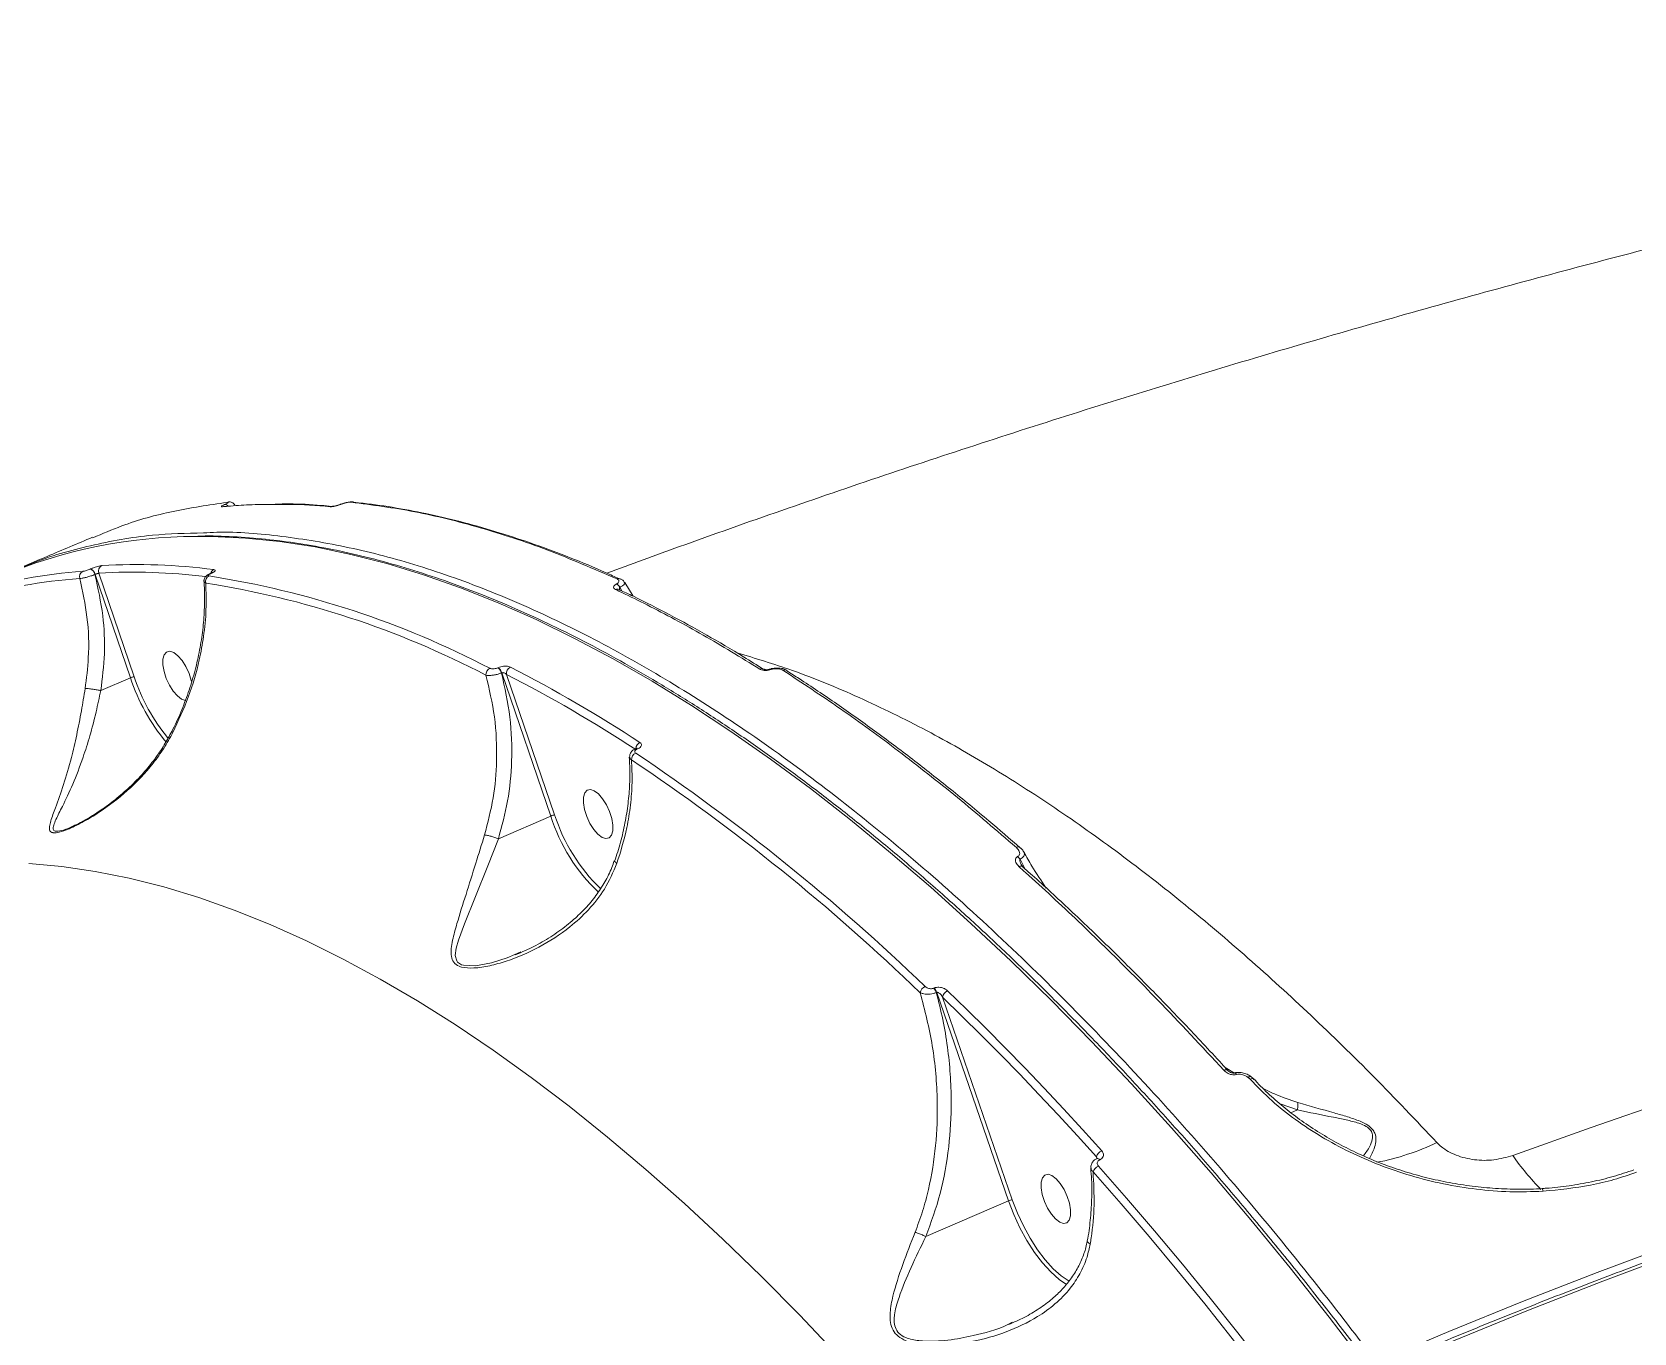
# Model space of a CAD drawing. Header units: millimetres. Extents: x -6104 to 7803, y -6013 to 4803.
# Drawn here: x 1516.3 to 1790.3, y 2579.4 to 2802.1 of the extents above; entities that cross this region are included whole.
import ezdxf

# ---------------------------------------------------------------- set-up
doc = ezdxf.new("R2010")
doc.units = ezdxf.units.MM
doc.layers.add('DIKOM_ОБЪЕКТ', color=7, linetype='Continuous')

msp = doc.modelspace()

# ---------------------------------------------------------------- linework, layer by layer
at = {"layer": 'DIKOM_ОБЪЕКТ', "color": 7, "linetype": 'Continuous', "lineweight": 15}
for p, q in [((1571.317, 2721.647), (1571.28, 2721.652)), ((1549.121, 2720.867), (1549.128, 2720.868)), ((1569.02, 2721.206), (1569.027, 2721.209)), ((1526.307, 2710.16), (1526.261, 2710.14)), ((1527.06, 2709.21), (1527.105, 2709.229)), ((1527.105, 2709.229), (1533.119, 2691.534)), ((1533.764, 2691.716), (1527.738, 2709.449)), ((1546.76, 2709.37), (1546.826, 2709.398)), ((1546.875, 2709.384), (1546.941, 2709.412)), ((1617.695, 2707.823), (1619.145, 2705.49)), ((1616.734, 2706.647), (1616.741, 2706.644)), ((1617.185, 2706.403), (1616.858, 2707.02)), ((1528.072, 2689.349), (1533.119, 2691.534)), ((1596.041, 2693.266), (1595.975, 2693.237)), ((1596.606, 2692.352), (1596.672, 2692.38)), ((1596.672, 2692.38), (1605.056, 2667.878)), ((1605.701, 2668.06), (1597.469, 2692.119)), ((1645.413, 2692.803), (1645.455, 2692.772)), ((1619.562, 2679.42), (1619.608, 2679.44)), ((1619.851, 2679.363), (1619.897, 2679.382)), ((1596.07, 2663.986), (1605.056, 2667.878)), ((1685.366, 2662.457), (1685.397, 2662.428)), ((1686.208, 2658.801), (1685.328, 2660.472)), ((1599.919, 2644.635), (1598.901, 2644.176)), ((1670.626, 2638.437), (1670.54, 2638.4)), ((1670.992, 2637.648), (1671.078, 2637.685)), ((1671.078, 2637.685), (1683.355, 2602.017)), ((1683.999, 2602.202), (1672.074, 2636.849)), ((1721.99, 2623.886), (1720.396, 2624.825)), ((1724.341, 2623.128), (1724.669, 2622.829)), ((1729.797, 2618.618), (1732.771, 2617.579)), ((1732.771, 2617.579), (1731.658, 2617.097)), ((1698.407, 2609.521), (1698.452, 2609.211)), ((1698.469, 2609.243), (1698.496, 2609.255)), ((1698.946, 2609.018), (1698.973, 2609.03)), ((1774.631, 2604.033), (1774.628, 2604.033)), ((1669.192, 2595.884), (1683.355, 2602.017)), ((1683.996, 2581.219), (1683.318, 2580.878))]:
    msp.add_line(p, q, dxfattribs=at)
at = {"layer": 'DIKOM_ОБЪЕКТ', "color": 7, "linetype": 'Continuous', "lineweight": 15, "flags": 128}
for points in [[(1549.847, 2721.621), (1549.786, 2721.612), (1549.625, 2721.563)], [(1549.128, 2720.867), (1549.054, 2720.857), (1548.887, 2720.807)], [(1569.027, 2721.209), (1569.03, 2721.21), (1569.096, 2721.21)], [(1544.343, 2715.737), (1547.015, 2715.724), (1552.81, 2715.454), (1558.711, 2714.854), (1564.712, 2713.924), (1570.808, 2712.665), (1576.995, 2711.078), (1583.266, 2709.165), (1589.617, 2706.927), (1596.042, 2704.367), (1602.537, 2701.485), (1609.095, 2698.285), (1615.71, 2694.769), (1622.378, 2690.941), (1629.093, 2686.803), (1635.849, 2682.359), (1642.64, 2677.613), (1649.461, 2672.569), (1656.305, 2667.23), (1663.168, 2661.602), (1670.044, 2655.689), (1676.925, 2649.497), (1683.808, 2643.03), (1690.686, 2636.294), (1697.552, 2629.294), (1704.403, 2622.037), (1711.23, 2614.528), (1718.03, 2606.774), (1724.796, 2598.782), (1731.522, 2590.557), (1738.203, 2582.108), (1744.834, 2573.441)], [(1546.76, 2709.37), (1546.802, 2709.383), (1546.875, 2709.384)], [(1546.821, 2709.396), (1546.867, 2709.411), (1546.941, 2709.412)], [(1538.873, 2692.631), (1538.682, 2693.764), (1538.695, 2694.744), (1538.911, 2695.49), (1539.313, 2695.942), (1539.868, 2696.064), (1540.532, 2695.846), (1541.249, 2695.305), (1541.963, 2694.486), (1542.616, 2693.454), (1543.154, 2692.294), (1543.533, 2691.099), (1543.604, 2690.785)], [(1542.578, 2687.663), (1542.538, 2687.666), (1541.875, 2687.884), (1541.157, 2688.424), (1540.443, 2689.244), (1539.791, 2690.276), (1539.253, 2691.436), (1538.873, 2692.631)], [(1642.748, 2692.933), (1642.65, 2693.004), (1642.565, 2693.02), (1642.55, 2693.017)], [(1610.81, 2668.975), (1610.619, 2670.108), (1610.632, 2671.087), (1610.848, 2671.833), (1611.25, 2672.286), (1611.806, 2672.408), (1612.469, 2672.189), (1613.186, 2671.649), (1613.9, 2670.83), (1614.553, 2669.798), (1615.091, 2668.637), (1615.471, 2667.442), (1615.662, 2666.309), (1615.648, 2665.33), (1615.432, 2664.584), (1615.03, 2664.131), (1614.475, 2664.009), (1613.812, 2664.227), (1613.094, 2664.768), (1612.38, 2665.587), (1611.728, 2666.619), (1611.19, 2667.779), (1610.81, 2668.975)], [(1598.901, 2644.176), (1597.575, 2643.578), (1594.878, 2642.751), (1592.138, 2642.249), (1590.134, 2642.319), (1589.78, 2642.426), (1589.091, 2642.884), (1588.958, 2643.064), (1588.702, 2643.996), (1588.839, 2645.255), (1589.225, 2646.631), (1590.259, 2649.394), (1592.187, 2654.081), (1594.295, 2659.337), (1596.067, 2663.985), (1596.068, 2663.986), (1596.068, 2663.986)], [(1968.475, 2664.034), (1953.663, 2661.131), (1938.912, 2658.07), (1924.231, 2654.854), (1909.628, 2651.485), (1895.111, 2647.963), (1880.687, 2644.292), (1866.365, 2640.473), (1852.152, 2636.507), (1838.057, 2632.398), (1824.087, 2628.148), (1810.25, 2623.759), (1796.553, 2619.233), (1783.004, 2614.573), (1769.61, 2609.782)], [(1515.769, 2659.726), (1521.387, 2659.225), (1527.106, 2658.392), (1532.922, 2657.229), (1538.83, 2655.736), (1544.823, 2653.915), (1550.896, 2651.768), (1557.043, 2649.297), (1563.259, 2646.503), (1569.538, 2643.39), (1575.874, 2639.961), (1582.261, 2636.218), (1588.693, 2632.165), (1595.164, 2627.806), (1601.669, 2623.145), (1608.201, 2618.187), (1614.754, 2612.935), (1621.322, 2607.395), (1627.898, 2601.572), (1634.478, 2595.471), (1641.054, 2589.098), (1647.62, 2582.46), (1654.171, 2575.561)], [(2016.323, 2650.622), (2007.551, 2649.211), (1992.903, 2646.712), (1978.301, 2644.04), (1963.756, 2641.198), (1949.277, 2638.188), (1934.873, 2635.011), (1920.554, 2631.669), (1906.33, 2628.165), (1892.209, 2624.501), (1878.201, 2620.68), (1864.315, 2616.703), (1850.56, 2612.574), (1836.945, 2608.295), (1823.48, 2603.869), (1810.172, 2599.299), (1797.031, 2594.588), (1784.065, 2589.739), (1771.283, 2584.755), (1758.693, 2579.639), (1746.303, 2574.396)], [(1747.389, 2572.951), (1759.741, 2578.179), (1772.293, 2583.279), (1785.037, 2588.248), (1797.964, 2593.082), (1811.066, 2597.779), (1824.333, 2602.336), (1837.758, 2606.748), (1851.332, 2611.014), (1865.046, 2615.131), (1878.89, 2619.096), (1892.856, 2622.906), (1906.934, 2626.559), (1921.116, 2630.052), (1935.392, 2633.383), (1949.752, 2636.551), (1964.188, 2639.552), (1978.689, 2642.386), (1993.247, 2645.049), (2007.851, 2647.541), (2016.539, 2648.939)], [(1672.074, 2636.849), (1675.376, 2633.644), (1678.677, 2630.377), (1681.975, 2627.049), (1685.27, 2623.662), (1688.562, 2620.214), (1691.849, 2616.708), (1695.131, 2613.143), (1698.407, 2609.521)], [(1699.31, 2610.573), (1696.026, 2614.204), (1692.736, 2617.777), (1689.441, 2621.292), (1686.142, 2624.748), (1682.839, 2628.144), (1679.533, 2631.479), (1676.224, 2634.754), (1672.914, 2637.967)], [(1722.351, 2623.626), (1722.232, 2623.787), (1722.118, 2623.878), (1722.017, 2623.892), (1722.017, 2623.892)], [(1724.341, 2623.128), (1724.485, 2623.211), (1724.62, 2623.261), (1724.74, 2623.275), (1724.84, 2623.253), (1724.877, 2623.231)], [(1725.337, 2622.812), (1725.37, 2622.77), (1725.37, 2622.77)], [(1689.109, 2603.114), (1688.918, 2604.247), (1688.931, 2605.227), (1689.147, 2605.973), (1689.549, 2606.425), (1690.104, 2606.547), (1690.768, 2606.329), (1691.485, 2605.788), (1692.199, 2604.969), (1692.851, 2603.937), (1693.389, 2602.777), (1693.769, 2601.582), (1693.96, 2600.448), (1693.947, 2599.469), (1693.731, 2598.723), (1693.329, 2598.271), (1692.774, 2598.149), (1692.11, 2598.367), (1691.393, 2598.907), (1690.679, 2599.727), (1690.027, 2600.759), (1689.489, 2601.919), (1689.109, 2603.114)], [(1697.817, 2606.961), (1702.617, 2601.495), (1707.401, 2595.909), (1712.167, 2590.205), (1716.912, 2584.386), (1721.634, 2578.455), (1726.333, 2572.414), (1731.005, 2566.266), (1735.648, 2560.012)], [(1736.63, 2560.905), (1731.976, 2567.173), (1727.294, 2573.335), (1722.586, 2579.389), (1717.852, 2585.333), (1713.097, 2591.165), (1708.321, 2596.881), (1703.526, 2602.479), (1698.715, 2607.958)], [(1774.795, 2603.651), (1774.764, 2603.79), (1774.729, 2603.901), (1774.694, 2603.98), (1774.658, 2604.024), (1774.631, 2604.033)], [(1683.355, 2602.017), (1684.25, 2599.67), (1685.305, 2597.38), (1686.493, 2595.203), (1687.787, 2593.189), (1689.157, 2591.385), (1690.57, 2589.832), (1691.995, 2588.569), (1693.287, 2587.686)], [(1693.741, 2588.24), (1693.736, 2588.243), (1692.377, 2589.16), (1690.996, 2590.386), (1689.625, 2591.891), (1688.297, 2593.641), (1687.042, 2595.594), (1685.89, 2597.705), (1684.868, 2599.925), (1683.999, 2602.202)]]:
    msp.add_lwpolyline(points, dxfattribs=at)
at = {"layer": 'DIKOM_ОБЪЕКТ', "color": 7, "linetype": 'Continuous', "lineweight": 15}
for centre, radius, start, end in [((1571.198, 2720.876), 0.78, 83.96031, 113.37737), ((1549.267, 2720.487), 0.704, 35.67709, 90.75174), ((1567.626, 2720.106), 0.782, 83.95846, 113.39537), ((1544.553, 2629.76), 85.978, 90.13949, 113.01471), ((1528.696, 2709.822), 1.028, 116.72103, 201.26849), ((1534.143, 2608.358), 102.553, 82.56779, 93.30348), ((1529.928, 2626.457), 82.252, 93.81336, 120.92305), ((1530.455, 2627.498), 82.432, 93.81328, 120.92337), ((1525.428, 2708.837), 1.019, 116.54569, 197.73501), ((1525.858, 2708.986), 1.222, 10.53859, 70.73048), ((1525.903, 2709.006), 1.222, 10.53859, 70.73048), ((1533.63, 2607.65), 101.97, 83.04733, 93.31244), ((1547.045, 2708.006), 1.07, 116.37552, 194.10119), ((1522.011, 2554.011), 155.595, 62.46443, 81.12871), ((1522.521, 2554.894), 155.937, 62.46406, 81.12866), ((1547.828, 2709.146), 0.995, 114.91927, 163.28403), ((1616.675, 2707.8), 0.719, 61.13501, 115.09689), ((1616.434, 2705.989), 0.723, 64.337, 115.06721), ((1615.789, 2706.455), 1.209, 27.86658, 67.53901), ((1565.015, 2702.061), 33.588, 198.26406, 219.85063), ((1564.788, 2701.97), 32.674, 198.29004, 219.54916), ((1595.119, 2692.099), 1.182, 115.43221, 185.69202), ((1595.056, 2691.915), 1.61, 15.72014, 55.20042), ((1595.122, 2691.944), 1.61, 15.72679, 55.19377), ((1598.636, 2692.301), 1.181, 115.30642, 188.87192), ((1485.974, 2475.142), 243.948, 56.7898, 62.80333), ((1486.33, 2475.806), 244.608, 56.79073, 62.80234), ((1641.109, 2692.425), 0.68, 58.69035, 116.82504), ((1645.064, 2692.216), 0.682, 59.28177, 116.78199), ((1620.828, 2679.329), 1.251, 114.91133, 175.45168), ((1620.102, 2677.505), 1.247, 114.79215, 180.96516), ((1619.654, 2679.125), 0.31, 50.29951, 106.96212), ((1417.84, 2377.957), 362.087, 46.06261, 56.1407), ((1619.7, 2679.146), 0.308, 50.19225, 107.91856), ((1417.544, 2377.445), 361.316, 46.06299, 56.14031), ((1605.966, 2665.888), 2.188, 96.96303, 114.59762), ((1633.668, 2676.682), 29.936, 197.10318, 226.90072), ((1634.634, 2677.332), 30.382, 197.76948, 226.0953), ((1684.997, 2661.949), 0.628, 54.03532, 119.83171), ((1684.022, 2659.667), 1.534, 31.67035, 54.996), ((1685.446, 2658.678), 0.617, 51.29371, 120.25083), ((1669.647, 2637.395), 1.417, 113.4769, 170.44874), ((1669.141, 2637.047), 1.947, 18.00589, 44.0365), ((1669.226, 2637.083), 1.948, 18.01639, 44.03935), ((1673.459, 2636.683), 1.395, 112.99826, 173.1447), ((1720.496, 2623.889), 0.572, 50.2084, 123.74401), ((1724.991, 2622.34), 0.586, 53.72843, 123.37062), ((1737.933, 2651.675), 43.892, 281.09497, 295.23852), ((1699.888, 2609.163), 1.524, 112.31368, 166.43672), ((1698.54, 2608.777), 0.472, 30.6848, 98.41531), ((1698.571, 2608.794), 0.466, 30.40838, 99.59991), ((1807.599, 2636.363), 46.365, 214.98132, 224.33964), ((1699.327, 2606.503), 1.578, 112.81189, 163.13651), ((1684.283, 2599.989), 2.23, 97.31795, 114.60922)]:
    msp.add_arc(centre, radius, start, end, dxfattribs=at)
for points, knots in [([(1614.639, 2709.448), (1618.771, 2710.967), (1628.683, 2714.612), (1644.517, 2720.195), (1662.1, 2726.219), (1679.773, 2732.068), (1697.527, 2737.747), (1715.361, 2743.258), (1733.269, 2748.599), (1751.25, 2753.772), (1769.299, 2758.777), (1787.415, 2763.614), (1805.593, 2768.284), (1823.831, 2772.787), (1842.125, 2777.122), (1860.471, 2781.29), (1878.868, 2785.29), (1897.311, 2789.123), (1915.796, 2792.789), (1934.323, 2796.283), (1951.55, 2799.387), (1962.617, 2801.249), (1967.482, 2802.067)], [0, 0, 0, 0, 0.0371355, 0.0890966, 0.1409469, 0.1926918, 0.2443375, 0.2958892, 0.347353, 0.3987339, 0.4500384, 0.5012719, 0.5524406, 0.6035491, 0.6546048, 0.7056116, 0.7565755, 0.8075032, 0.8583986, 0.9092683, 0.9601175, 1, 1, 1, 1]), ([(1526.696, 2715.5), (1528.333, 2716.202), (1532.754, 2718.099), (1540.38, 2720.199), (1546.544, 2721.108), (1549.625, 2721.563)], [0, 0, 0, 0, 0.2272547, 0.6136271, 1, 1, 1, 1]), ([(1549.625, 2721.563), (1549.692, 2721.566), (1549.825, 2721.572), (1549.814, 2721.5), (1549.643, 2721.378), (1549.417, 2721.263), (1549.275, 2721.199), (1549.258, 2721.191)], [0, 0, 0, 0, 0.2478642, 0.4958981, 0.7364389, 0.9670212, 1, 1, 1, 1]), ([(1549.848, 2721.618), (1549.876, 2721.622), (1549.987, 2721.639), (1550.186, 2721.637), (1550.494, 2721.569), (1550.792, 2721.403), (1550.929, 2721.215), (1551, 2721.118)], [0, 0, 0, 0, 0.08334797, 0.32569355, 0.53915453, 0.76243738, 1, 1, 1, 1]), ([(1569.027, 2721.207), (1569.057, 2721.219), (1569.305, 2721.32), (1569.837, 2721.484), (1570.573, 2721.631), (1571.01, 2721.699), (1571.256, 2721.65), (1571.279, 2721.645)], [0, 0, 0, 0, 0.0398978, 0.3355333, 0.6308724, 0.9655382, 1, 1, 1, 1]), ([(1569.096, 2721.21), (1569.253, 2721.266), (1569.567, 2721.379), (1570.062, 2721.508), (1570.504, 2721.587), (1570.764, 2721.603), (1570.869, 2721.594), (1570.888, 2721.593)], [0, 0, 0, 0, 0.2364123, 0.4729406, 0.7098943, 0.9468197, 1, 1, 1, 1]), ([(1570.888, 2721.593), (1574.49, 2721.122), (1581.694, 2720.18), (1592.944, 2717.369), (1604.478, 2713.613), (1612.406, 2710.172), (1616.37, 2708.452)], [0, 0, 0, 0, 0.2485967, 0.4971927, 0.748596, 1, 1, 1, 1]), ([(1571.304, 2721.564), (1571.848, 2721.516), (1574.257, 2721.302), (1578.623, 2720.626), (1584.402, 2719.529), (1590.274, 2718.115), (1596.224, 2716.412), (1602.247, 2714.42), (1608.342, 2712.12), (1613.156, 2710.148), (1615.956, 2708.845), (1616.684, 2708.507)], [0, 0, 0, 0, 0.0380129, 0.1685199, 0.2992051, 0.4300338, 0.5609691, 0.6919724, 0.8230072, 0.9540252, 1, 1, 1, 1]), ([(1549.258, 2721.191), (1549.241, 2721.184), (1549.098, 2721.119), (1548.868, 2721.001), (1548.694, 2720.876), (1548.684, 2720.801), (1548.819, 2720.805), (1548.887, 2720.807)], [0, 0, 0, 0, 0.0299137, 0.2618036, 0.5039551, 0.7520282, 1, 1, 1, 1]), ([(1548.887, 2720.807), (1549.189, 2720.835), (1550.7, 2720.977), (1553.565, 2721.191), (1556.192, 2721.189), (1557.571, 2721.188)], [0, 0, 0, 0, 0.10618989, 0.53096377, 1, 1, 1, 1]), ([(1557.571, 2721.188), (1558.478, 2721.208), (1561.662, 2721.278), (1564.958, 2721.013), (1567.315, 2720.823)], [0, 0, 0, 0, 0.2847347, 1, 1, 1, 1]), ([(1557.871, 2721.273), (1558.669, 2721.284), (1561.272, 2721.321), (1564.501, 2721.181), (1566.96, 2720.93), (1567.546, 2720.871)], [0, 0, 0, 0, 0.2519033, 0.8219491, 1, 1, 1, 1]), ([(1567.315, 2720.823), (1567.335, 2720.822), (1567.439, 2720.815), (1567.698, 2720.832), (1568.137, 2720.912), (1568.629, 2721.041), (1568.941, 2721.154), (1569.096, 2721.21)], [0, 0, 0, 0, 0.0545785, 0.2913465, 0.5277884, 0.7639748, 1, 1, 1, 1]), ([(1567.698, 2720.884), (1567.696, 2720.885), (1567.691, 2720.885), (1567.744, 2720.885), (1567.864, 2720.896), (1568.084, 2720.931), (1568.402, 2721.004), (1568.741, 2721.102), (1568.939, 2721.178), (1569.02, 2721.209)], [0, 0, 0, 0, 0.03964343, 0.1337884, 0.25220455, 0.41972449, 0.61763044, 0.84500854, 1, 1, 1, 1]), ([(1545.629, 2716.343), (1542.689, 2716.272), (1536.038, 2716.112), (1526.255, 2714.276), (1518.2, 2712.072), (1513.868, 2710.038), (1512.696, 2709.488)], [0, 0, 0, 0, 0.2506446, 0.5668708, 0.8828391, 1, 1, 1, 1]), ([(1746.303, 2574.396), (1743.815, 2577.662), (1737.113, 2586.463), (1726.037, 2600.147), (1713.079, 2615.19), (1699.888, 2629.467), (1686.506, 2642.911), (1672.974, 2655.448), (1659.59, 2666.803), (1646.397, 2676.966), (1633.432, 2685.951), (1620.484, 2693.904), (1607.6, 2700.753), (1594.826, 2706.448), (1582.446, 2710.854), (1570.482, 2714.024), (1559.004, 2715.862), (1550.706, 2716.628), (1546.387, 2716.385), (1545.629, 2716.343)], [0, 0, 0, 0, 0.0369365, 0.0995097, 0.1621309, 0.2247042, 0.2890949, 0.3535379, 0.4179286, 0.4805017, 0.5431228, 0.605696, 0.6700867, 0.7345297, 0.7989204, 0.8614934, 0.9241146, 0.9866879, 1, 1, 1, 1]), ([(1512.638, 2709.623), (1514.711, 2710.521), (1519.36, 2712.536), (1524.057, 2714.5), (1526.659, 2715.588)], [0, 0, 0, 0, 0.4459809, 1, 1, 1, 1]), ([(1544.662, 2715.777), (1545.079, 2715.789), (1547.286, 2715.85), (1551.381, 2715.67), (1556.945, 2715.224), (1562.609, 2714.458), (1568.358, 2713.403), (1574.19, 2712.052), (1580.1, 2710.408), (1586.083, 2708.472), (1592.135, 2706.246), (1598.251, 2703.731), (1604.426, 2700.929), (1610.656, 2697.842), (1616.936, 2694.473), (1623.261, 2690.825), (1629.626, 2686.9), (1636.026, 2682.702), (1642.457, 2678.232), (1648.914, 2673.497), (1655.392, 2668.498), (1661.887, 2663.239), (1668.392, 2657.725), (1674.904, 2651.96), (1681.418, 2645.948), (1687.929, 2639.693), (1694.432, 2633.201), (1700.922, 2626.477), (1707.395, 2619.524), (1713.844, 2612.35), (1720.267, 2604.958), (1726.658, 2597.355), (1733.012, 2589.546), (1739.323, 2581.537), (1745.589, 2573.335), (1751.804, 2564.945), (1757.964, 2556.373), (1764.063, 2547.627), (1770.097, 2538.713), (1776.062, 2529.636), (1781.954, 2520.405), (1787.767, 2511.026), (1793.498, 2501.507), (1799.141, 2491.853), (1804.695, 2482.074), (1810.151, 2472.174), (1814.919, 2463.279), (1817.841, 2457.66), (1819.01, 2455.413)], [0, 0, 0, 0, 0.0051792, 0.02739, 0.049613, 0.0718476, 0.0940928, 0.1163476, 0.1386106, 0.1608803, 0.1831557, 0.2054353, 0.2277182, 0.2500034, 0.2722902, 0.2945781, 0.3168661, 0.3391542, 0.3614417, 0.3837286, 0.4060146, 0.4283, 0.450584, 0.4728671, 0.4951491, 0.5174301, 0.5397101, 0.5619887, 0.5842667, 0.6065438, 0.6288198, 0.6510946, 0.6733692, 0.6956425, 0.7179153, 0.7401874, 0.7624589, 0.7847299, 0.8070003, 0.82927, 0.8515394, 0.8738083, 0.8960771, 0.9183452, 0.9406131, 0.9628808, 0.9851481, 1, 1, 1, 1]), ([(1528.233, 2710.74), (1528.142, 2710.73), (1527.96, 2710.708), (1527.54, 2710.602), (1527.07, 2710.456), (1526.639, 2710.299), (1526.401, 2710.199), (1526.307, 2710.16)], [0, 0, 0, 0, 0.215064, 0.4299742, 0.6447053, 0.8592591, 1, 1, 1, 1]), ([(1524.458, 2708.527), (1524.58, 2708.538), (1524.824, 2708.56), (1525.389, 2708.681), (1526.023, 2708.853), (1526.607, 2709.04), (1526.931, 2709.161), (1527.06, 2709.21)], [0, 0, 0, 0, 0.2142534, 0.428333, 0.6427415, 0.8576296, 1, 1, 1, 1]), ([(1524.458, 2708.527), (1524.938, 2706.333), (1525.91, 2701.886), (1526.112, 2695.491), (1525.602, 2691.448), (1525.381, 2689.699)], [0, 0, 0, 0, 0.3558549, 0.7214773, 1, 1, 1, 1]), ([(1526.261, 2710.14), (1526.197, 2710.113), (1526.037, 2710.046), (1525.748, 2709.941), (1525.434, 2709.843), (1525.155, 2709.771), (1525.033, 2709.756), (1524.973, 2709.748)], [0, 0, 0, 0, 0.1422687, 0.357068, 0.5715241, 0.7857079, 1, 1, 1, 1]), ([(1528.072, 2689.349), (1528.326, 2691.448), (1528.839, 2695.697), (1528.561, 2702.431), (1527.577, 2706.874), (1527.06, 2709.21)], [0, 0, 0, 0, 0.3165677, 0.6406692, 1, 1, 1, 1]), ([(1527.105, 2709.229), (1527.136, 2709.243), (1527.216, 2709.276), (1527.358, 2709.332), (1527.513, 2709.387), (1527.65, 2709.43), (1527.708, 2709.443), (1527.738, 2709.449)], [0, 0, 0, 0, 0.1406764, 0.3551942, 0.5699142, 0.7849008, 1, 1, 1, 1]), ([(1540.19, 2682.35), (1540.468, 2682.894), (1541.296, 2684.512), (1542.437, 2687.303), (1543.616, 2690.694), (1544.548, 2694.139), (1545.234, 2697.596), (1545.674, 2701.041), (1545.835, 2704.433), (1545.834, 2706.777), (1545.712, 2707.953), (1545.702, 2708.05)], [0, 0, 0, 0, 0.0658092, 0.1956652, 0.3265886, 0.4584028, 0.590661, 0.7226934, 0.8552605, 0.9880538, 1, 1, 1, 1]), ([(1540.393, 2682.169), (1541.325, 2684.175), (1543.213, 2688.239), (1544.805, 2693.804), (1545.726, 2698.814), (1546.155, 2703.238), (1546.056, 2706.236), (1546.007, 2707.745)], [0, 0, 0, 0, 0.2398788, 0.4858758, 0.639421, 0.8185497, 1, 1, 1, 1]), ([(1545.727, 2708.054), (1545.718, 2708.106), (1545.691, 2708.27), (1545.775, 2708.534), (1545.928, 2708.802), (1546.149, 2709.025), (1546.415, 2709.213), (1546.668, 2709.32), (1546.796, 2709.375)], [0, 0, 0, 0, 0.0795042, 0.2529572, 0.4103025, 0.5674792, 0.7812062, 1, 1, 1, 1]), ([(1545.739, 2708.053), (1545.736, 2708.01), (1545.727, 2707.884), (1545.896, 2707.8), (1546.007, 2707.745)], [0, 0, 0, 0, 0.3469175, 1, 1, 1, 1]), ([(1546.569, 2708.965), (1546.52, 2708.977), (1546.421, 2709.002), (1546.415, 2709.088), (1546.521, 2709.198), (1546.694, 2709.302), (1546.829, 2709.363), (1546.875, 2709.384)], [0, 0, 0, 0, 0.22884291, 0.45785859, 0.67851442, 0.88838557, 1, 1, 1, 1]), ([(1546.82, 2709.398), (1546.869, 2709.42), (1546.988, 2709.47), (1547.092, 2709.529), (1547.145, 2709.567), (1547.138, 2709.561), (1547.136, 2709.56)], [0, 0, 0, 0, 0.271391, 0.6457292, 0.925886, 1, 1, 1, 1]), ([(1546.941, 2709.412), (1547.01, 2709.444), (1547.216, 2709.537), (1547.48, 2709.696), (1547.642, 2709.865), (1547.634, 2709.996), (1547.484, 2710.031), (1547.408, 2710.049)], [0, 0, 0, 0, 0.1082965, 0.3204341, 0.5430587, 0.7715633, 1, 1, 1, 1]), ([(1616.37, 2708.452), (1616.486, 2708.38), (1616.69, 2708.254), (1616.719, 2708.01), (1616.588, 2707.794), (1616.397, 2707.651), (1616.272, 2707.584), (1616.251, 2707.572)], [0, 0, 0, 0, 0.3277212, 0.5738963, 0.7796417, 0.9627637, 1, 1, 1, 1]), ([(1616.858, 2707.02), (1616.893, 2707.039), (1617.101, 2707.148), (1617.435, 2707.357), (1617.691, 2707.615), (1617.782, 2707.782), (1617.699, 2707.824), (1617.698, 2707.825)], [0, 0, 0, 0, 0.0571737, 0.3368093, 0.6424608, 0.9942895, 1, 1, 1, 1]), ([(1616.961, 2708.448), (1617.015, 2708.426), (1617.239, 2708.336), (1617.512, 2708.14), (1617.638, 2707.89), (1617.674, 2707.819)], [0, 0, 0, 0, 0.1851041, 0.76733, 1, 1, 1, 1]), ([(1616.251, 2707.572), (1616.225, 2707.558), (1616.092, 2707.487), (1615.894, 2707.333), (1615.763, 2707.104), (1615.8, 2706.849), (1616.012, 2706.716), (1616.128, 2706.643)], [0, 0, 0, 0, 0.044049, 0.2245491, 0.4337687, 0.6875009, 1, 1, 1, 1]), ([(1616.128, 2706.643), (1616.486, 2706.474), (1618.273, 2705.628), (1623.236, 2703.177), (1631.078, 2698.989), (1637.559, 2695.019), (1640.802, 2693.032)], [0, 0, 0, 0, 0.0441416, 0.2207126, 0.6100125, 1, 1, 1, 1]), ([(1616.738, 2706.612), (1617.547, 2706.239), (1620.423, 2704.913), (1625.415, 2702.342), (1631.703, 2698.895), (1637.052, 2695.771), (1640.316, 2693.701), (1641.459, 2692.976)], [0, 0, 0, 0, 0.0999821, 0.3550048, 0.6094444, 0.863131, 1, 1, 1, 1]), ([(1616.892, 2706.457), (1616.855, 2706.536), (1616.789, 2706.674), (1616.769, 2706.849), (1616.799, 2706.951), (1616.83, 2706.997), (1616.85, 2707.014), (1616.858, 2707.02)], [0, 0, 0, 0, 0.4112915, 0.7302395, 0.8791304, 0.9522301, 1, 1, 1, 1]), ([(1756.648, 2611.973), (1753.069, 2615.752), (1745.907, 2623.316), (1735.112, 2633.82), (1724.313, 2643.678), (1713.388, 2652.926), (1702.36, 2661.518), (1691.256, 2669.4), (1680.254, 2676.436), (1669.071, 2682.788), (1657.757, 2688.307), (1646.885, 2692.796), (1640.031, 2694.86), (1636.876, 2695.81)], [0, 0, 0, 0, 0.0877231, 0.1755515, 0.2633798, 0.351103, 0.4424242, 0.5338635, 0.6253026, 0.7166227, 0.8159146, 0.915283, 1, 1, 1, 1]), ([(1533.764, 2691.716), (1533.755, 2691.716), (1533.737, 2691.715), (1533.681, 2691.709), (1533.582, 2691.69), (1533.429, 2691.649), (1533.266, 2691.595), (1533.168, 2691.554), (1533.119, 2691.534)], [0, 0, 0, 0, 0.0701912, 0.1414702, 0.3560296, 0.5706667, 0.7853308, 1, 1, 1, 1]), ([(1593.943, 2691.981), (1594.498, 2689.618), (1595.625, 2684.823), (1595.912, 2677.707), (1595.352, 2670.88), (1594.26, 2666.733), (1593.708, 2664.636)], [0, 0, 0, 0, 0.26256749, 0.53266498, 0.76364709, 1, 1, 1, 1]), ([(1593.943, 2691.981), (1594.045, 2691.963), (1594.274, 2691.921), (1594.783, 2691.932), (1595.395, 2692.012), (1596.037, 2692.153), (1596.416, 2692.285), (1596.606, 2692.352)], [0, 0, 0, 0, 0.170048, 0.3807994, 0.5867039, 0.7930904, 1, 1, 1, 1]), ([(1595.975, 2693.237), (1595.881, 2693.202), (1595.692, 2693.131), (1595.366, 2693.074), (1595.052, 2693.062), (1594.788, 2693.094), (1594.666, 2693.144), (1594.612, 2693.166)], [0, 0, 0, 0, 0.203989, 0.4080599, 0.613513, 0.8265401, 1, 1, 1, 1]), ([(1598.131, 2693.369), (1598.047, 2693.404), (1597.858, 2693.482), (1597.449, 2693.532), (1596.967, 2693.514), (1596.471, 2693.427), (1596.184, 2693.32), (1596.041, 2693.266)], [0, 0, 0, 0, 0.17418893, 0.38957492, 0.59581242, 0.79790463, 1, 1, 1, 1]), ([(1596.07, 2663.986), (1596.654, 2666.127), (1597.836, 2670.46), (1598.48, 2677.487), (1598.263, 2684.9), (1597.163, 2689.845), (1596.606, 2692.352)], [0, 0, 0, 0, 0.232887, 0.4712973, 0.7319692, 1, 1, 1, 1]), ([(1596.672, 2692.38), (1596.712, 2692.393), (1596.761, 2692.41), (1596.872, 2692.418), (1597.007, 2692.405), (1597.191, 2692.339), (1597.351, 2692.24), (1597.432, 2692.157), (1597.469, 2692.119)], [0, 0, 0, 0, 0.1444725, 0.1754656, 0.3624753, 0.5709566, 0.8046222, 1, 1, 1, 1]), ([(1640.802, 2693.032), (1640.842, 2693.009), (1640.987, 2692.926), (1641.311, 2692.825), (1641.786, 2692.778), (1642.287, 2692.807), (1642.594, 2692.891), (1642.748, 2692.933)], [0, 0, 0, 0, 0.0918946, 0.3355641, 0.5630898, 0.7814473, 1, 1, 1, 1]), ([(1641.462, 2693.005), (1641.46, 2693.007), (1641.449, 2693.016), (1641.51, 2692.982), (1641.652, 2692.946), (1641.877, 2692.919), (1642.141, 2692.928), (1642.38, 2692.965), (1642.498, 2693.002), (1642.547, 2693.018)], [0, 0, 0, 0, 0.0441601, 0.201056, 0.3577893, 0.5415105, 0.7277114, 0.8878732, 1, 1, 1, 1]), ([(1642.551, 2693.013), (1642.572, 2693.021), (1642.845, 2693.129), (1643.455, 2693.225), (1644.321, 2693.208), (1644.99, 2693.065), (1645.304, 2692.846), (1645.397, 2692.782)], [0, 0, 0, 0, 0.0230117, 0.2951572, 0.5738944, 0.8739982, 1, 1, 1, 1]), ([(1642.748, 2692.933), (1642.905, 2692.976), (1643.22, 2693.062), (1643.735, 2693.092), (1644.226, 2693.043), (1644.565, 2692.937), (1644.716, 2692.849), (1644.757, 2692.825)], [0, 0, 0, 0, 0.2169108, 0.4335034, 0.6619782, 0.9080995, 1, 1, 1, 1]), ([(1644.757, 2692.825), (1648.039, 2690.667), (1654.602, 2686.351), (1664.563, 2679.04), (1674.592, 2671.172), (1681.321, 2665.387), (1684.685, 2662.494)], [0, 0, 0, 0, 0.2490997, 0.4981996, 0.7491003, 1, 1, 1, 1]), ([(1645.421, 2692.73), (1646.125, 2692.286), (1648.962, 2690.499), (1653.967, 2687.089), (1660.432, 2682.5), (1666.926, 2677.626), (1673.441, 2672.488), (1679.59, 2667.429), (1683.57, 2663.965), (1685.369, 2662.398)], [0, 0, 0, 0, 0.0536045, 0.2159059, 0.3783194, 0.5408107, 0.7033409, 0.8658632, 1, 1, 1, 1]), ([(1525.381, 2689.699), (1525.171, 2688.42), (1524.721, 2685.673), (1523.943, 2681.677), (1522.934, 2677.376), (1521.689, 2673.116), (1520.415, 2669.572), (1519.573, 2667.322), (1519.246, 2666.05), (1519.259, 2665.33), (1519.62, 2665.053), (1520.158, 2664.98), (1521.002, 2665.084), (1522.812, 2665.728), (1525.147, 2666.882), (1528.566, 2668.947), (1532.736, 2672.139), (1536.385, 2675.988), (1538.887, 2679.428), (1539.889, 2681.252), (1540.393, 2682.169)], [0, 0, 0, 0, 0.0590559, 0.1267725, 0.1965292, 0.2899975, 0.386194, 0.45277, 0.4864319, 0.5209065, 0.5489135, 0.5542509, 0.580047, 0.6152105, 0.6617352, 0.7094947, 0.8061406, 0.9056053, 0.952554, 1, 1, 1, 1]), ([(1522.977, 2665.995), (1522.958, 2665.985), (1522.344, 2665.679), (1521.359, 2665.361), (1520.56, 2665.236), (1520.092, 2665.309), (1519.833, 2665.592), (1519.969, 2666.311), (1520.504, 2667.58), (1521.638, 2669.798), (1523.286, 2673.271), (1524.889, 2677.384), (1526.207, 2681.588), (1527.236, 2685.43), (1527.777, 2688.119), (1528.066, 2689.347), (1528.066, 2689.348)], [0, 0, 0, 0, 0.0017521, 0.0560189, 0.0945883, 0.1025554, 0.1449212, 0.1979356, 0.2530562, 0.3619919, 0.5173093, 0.6763024, 0.7886161, 0.9035323, 0.999947, 1, 1, 1, 1]), ([(1525.381, 2689.699), (1525.4, 2689.699), (1525.474, 2689.7), (1525.695, 2689.693), (1526.133, 2689.657), (1526.766, 2689.577), (1527.447, 2689.47), (1527.86, 2689.389), (1528.066, 2689.348)], [0, 0, 0, 0, 0.0381012, 0.14920281, 0.36188876, 0.57461616, 0.78729662, 1, 1, 1, 1]), ([(1528.066, 2689.348), (1528.067, 2689.348), (1528.07, 2689.348), (1528.072, 2689.348), (1528.072, 2689.349)], [0, 0, 0, 0, 0.60620702, 1, 1, 1, 1]), ([(1522.977, 2665.995), (1523.09, 2666.042), (1523.607, 2666.259), (1524.677, 2666.804), (1526.296, 2667.719), (1528.302, 2669.006), (1530.609, 2670.716), (1533.043, 2672.826), (1535.303, 2675.135), (1537.277, 2677.56), (1538.913, 2679.926), (1539.787, 2681.567), (1540.202, 2682.344)], [0, 0, 0, 0, 0.0179242, 0.0821339, 0.1579563, 0.2574682, 0.3823101, 0.5140201, 0.6524908, 0.77646, 0.8940116, 1, 1, 1, 1]), ([(1540.24, 2682.324), (1540.232, 2682.321), (1540.209, 2682.312), (1540.285, 2682.247), (1540.365, 2682.189), (1540.393, 2682.169)], [0, 0, 0, 0, 0.27614101, 0.75079488, 1, 1, 1, 1]), ([(1619.897, 2679.382), (1619.984, 2679.425), (1620.203, 2679.531), (1620.452, 2679.747), (1620.578, 2680.007), (1620.541, 2680.263), (1620.381, 2680.397), (1620.301, 2680.464)], [0, 0, 0, 0, 0.1407763, 0.3552797, 0.570009, 0.7849619, 1, 1, 1, 1]), ([(1615.947, 2660.163), (1616.133, 2660.685), (1616.706, 2662.294), (1617.412, 2665.037), (1618.072, 2668.366), (1618.465, 2671.693), (1618.624, 2674.904), (1618.518, 2676.953), (1618.467, 2677.936)], [0, 0, 0, 0, 0.0878571, 0.2709805, 0.4556373, 0.6415045, 0.8281409, 1, 1, 1, 1]), ([(1618.528, 2677.961), (1618.531, 2678.116), (1618.538, 2678.421), (1618.76, 2678.83), (1619.09, 2679.18), (1619.399, 2679.334), (1619.563, 2679.416)], [0, 0, 0, 0, 0.2386359, 0.4690601, 0.7163323, 1, 1, 1, 1]), ([(1618.549, 2677.941), (1618.552, 2677.877), (1618.56, 2677.706), (1618.742, 2677.569), (1618.855, 2677.484)], [0, 0, 0, 0, 0.3761503, 1, 1, 1, 1]), ([(1619.579, 2678.637), (1619.526, 2678.682), (1619.419, 2678.772), (1619.395, 2678.944), (1619.479, 2679.118), (1619.645, 2679.263), (1619.792, 2679.334), (1619.851, 2679.363)], [0, 0, 0, 0, 0.21429272, 0.42844058, 0.64288065, 0.857717, 1, 1, 1, 1]), ([(1619.604, 2679.44), (1619.638, 2679.455), (1619.715, 2679.49), (1619.765, 2679.528), (1619.765, 2679.529), (1619.765, 2679.529)], [0, 0, 0, 0, 0.3336322, 0.7481235, 1, 1, 1, 1]), ([(1616.36, 2659.781), (1616.985, 2661.816), (1618.004, 2665.131), (1618.719, 2669.759), (1619.025, 2673.652), (1618.913, 2676.191), (1618.855, 2677.484)], [0, 0, 0, 0, 0.3422222, 0.5572696, 0.7746036, 1, 1, 1, 1]), ([(1593.708, 2664.636), (1593.208, 2663.005), (1592.117, 2659.45), (1590.505, 2654.339), (1589.12, 2650), (1588.299, 2647.015), (1587.984, 2645.165), (1587.972, 2643.885), (1588.346, 2642.804), (1589.075, 2642.246), (1590.221, 2641.867), (1591.979, 2641.784), (1594.62, 2642.206), (1598.417, 2643.268), (1603.146, 2645.307), (1607.869, 2648.355), (1611.572, 2651.783), (1614.452, 2655.368), (1615.707, 2658.271), (1616.36, 2659.781)], [0, 0, 0, 0, 0.0790195, 0.1721797, 0.2680579, 0.3287287, 0.3610593, 0.3938992, 0.4223318, 0.4513196, 0.4599432, 0.498993, 0.5446047, 0.5914359, 0.6876209, 0.7865819, 0.8546773, 0.9244453, 1, 1, 1, 1]), ([(1593.708, 2664.636), (1593.76, 2664.63), (1593.91, 2664.613), (1594.268, 2664.548), (1594.814, 2664.415), (1595.474, 2664.215), (1595.87, 2664.062), (1596.068, 2663.986)], [0, 0, 0, 0, 0.0872898, 0.2536255, 0.5024363, 0.7512311, 1, 1, 1, 1]), ([(1596.068, 2663.986), (1596.068, 2663.986), (1596.069, 2663.986), (1596.07, 2663.986), (1596.07, 2663.986), (1596.07, 2663.986)], [0, 0, 0, 0, 0.3905401, 0.891047, 1, 1, 1, 1]), ([(1684.685, 2662.494), (1684.888, 2662.279), (1685.188, 2661.962), (1685.282, 2661.494), (1685.209, 2661.205), (1685.055, 2661.021), (1684.938, 2660.946), (1684.902, 2660.923)], [0, 0, 0, 0, 0.4385724, 0.6487048, 0.8192652, 0.9452053, 1, 1, 1, 1]), ([(1685.328, 2660.472), (1685.388, 2660.507), (1685.585, 2660.622), (1685.872, 2660.862), (1686.074, 2661.196), (1686.125, 2661.498), (1685.996, 2661.645), (1685.954, 2661.692)], [0, 0, 0, 0, 0.0920493, 0.2983429, 0.5602937, 0.8602955, 1, 1, 1, 1]), ([(1685.358, 2662.449), (1685.429, 2662.391), (1685.678, 2662.189), (1685.845, 2661.921), (1685.964, 2661.73)], [0, 0, 0, 0, 0.2846541, 1, 1, 1, 1]), ([(1685.949, 2661.689), (1686.406, 2660.89), (1687.601, 2658.799), (1688.951, 2656.793), (1689.786, 2655.552)], [0, 0, 0, 0, 0.3817427, 1, 1, 1, 1]), ([(1598.942, 2644.099), (1599.536, 2644.344), (1601.116, 2644.996), (1603.644, 2646.32), (1606.431, 2648.089), (1608.892, 2650.033), (1611.012, 2652.076), (1612.791, 2654.219), (1614.299, 2656.561), (1615.339, 2658.554), (1615.757, 2659.803), (1615.886, 2660.189)], [0, 0, 0, 0, 0.0802316, 0.2137078, 0.3561224, 0.4922728, 0.604543, 0.7235512, 0.8393798, 0.9504637, 1, 1, 1, 1]), ([(1616.014, 2660.143), (1616.004, 2660.132), (1615.963, 2660.088), (1616.087, 2659.968), (1616.251, 2659.848), (1616.338, 2659.794), (1616.36, 2659.781)], [0, 0, 0, 0, 0.16681944, 0.65650127, 0.91228911, 1, 1, 1, 1]), ([(1684.902, 2660.923), (1684.863, 2660.898), (1684.738, 2660.818), (1684.577, 2660.619), (1684.498, 2660.299), (1684.601, 2659.79), (1684.923, 2659.44), (1685.135, 2659.211)], [0, 0, 0, 0, 0.0555364, 0.1784111, 0.3495447, 0.5728957, 1, 1, 1, 1]), ([(1685.135, 2659.211), (1685.512, 2658.874), (1687.394, 2657.19), (1692.29, 2652.72), (1699.824, 2645.546), (1709.636, 2635.726), (1716.405, 2628.431), (1720.178, 2624.365)], [0, 0, 0, 0, 0.0321575, 0.1607921, 0.4182844, 0.6757755, 1, 1, 1, 1]), ([(1685.579, 2659.47), (1685.553, 2659.514), (1685.449, 2659.687), (1685.346, 2659.963), (1685.276, 2660.24), (1685.277, 2660.405), (1685.317, 2660.458), (1685.328, 2660.472)], [0, 0, 0, 0, 0.1351704, 0.5399851, 0.8042954, 0.9488919, 1, 1, 1, 1]), ([(1685.572, 2659.466), (1685.573, 2659.463), (1685.584, 2659.436), (1685.667, 2659.307), (1685.79, 2659.204), (1685.828, 2659.173)], [0, 0, 0, 0, 0.07843871, 0.71888096, 1, 1, 1, 1]), ([(1685.819, 2659.145), (1686.337, 2658.689), (1689.034, 2656.318), (1693.905, 2651.79), (1700.42, 2645.564), (1706.91, 2639.1), (1713.379, 2632.395), (1718.026, 2627.463), (1720.511, 2624.698), (1720.852, 2624.319)], [0, 0, 0, 0, 0.0443284, 0.2304306, 0.4160784, 0.6010569, 0.7856168, 0.9706052, 1, 1, 1, 1]), ([(1746.831, 2573.277), (1748.799, 2574.122), (1754.508, 2576.573), (1764.086, 2580.55), (1775.615, 2585.17), (1787.304, 2589.678), (1799.142, 2594.074), (1811.125, 2598.354), (1823.246, 2602.518), (1835.499, 2606.561), (1847.875, 2610.483), (1860.37, 2614.281), (1872.975, 2617.953), (1885.685, 2621.496), (1898.492, 2624.91), (1911.389, 2628.192), (1924.369, 2631.34), (1937.426, 2634.354), (1950.552, 2637.23), (1963.74, 2639.968), (1976.982, 2642.566), (1990.273, 2645.02), (2003.439, 2647.314), (2012.189, 2648.715), (2016.481, 2649.402)], [0, 0, 0, 0, 0.0244919, 0.0710308, 0.1175692, 0.164107, 0.2106439, 0.2571802, 0.3037159, 0.3502516, 0.3967859, 0.4433203, 0.489854, 0.536388, 0.582921, 0.6294538, 0.6759861, 0.7225183, 0.7690504, 0.8155822, 0.862113, 0.9086448, 0.9551759, 1, 1, 1, 1]), ([(1668.25, 2637.63), (1669.027, 2634.62), (1670.202, 2630.068), (1670.947, 2623.794), (1671.264, 2618.087), (1671.018, 2611.413), (1670.004, 2605.141), (1668.698, 2600.212), (1667.804, 2597.818), (1667.358, 2596.622)], [0, 0, 0, 0, 0.2227144, 0.336734, 0.4507496, 0.6310038, 0.8132782, 0.9066465, 1, 1, 1, 1]), ([(1668.25, 2637.63), (1668.273, 2637.619), (1668.434, 2637.537), (1668.795, 2637.43), (1669.366, 2637.373), (1669.936, 2637.395), (1670.497, 2637.481), (1670.826, 2637.592), (1670.992, 2637.648)], [0, 0, 0, 0, 0.0391331, 0.268318, 0.4664155, 0.643629, 0.8199262, 1, 1, 1, 1]), ([(1670.54, 2638.4), (1670.457, 2638.371), (1670.29, 2638.314), (1669.997, 2638.306), (1669.696, 2638.352), (1669.387, 2638.467), (1669.189, 2638.597), (1669.096, 2638.682), (1669.082, 2638.695)], [0, 0, 0, 0, 0.167365, 0.33449926, 0.5091299, 0.71307815, 0.95772102, 1, 1, 1, 1]), ([(1669.189, 2595.884), (1670.087, 2598.321), (1671.905, 2603.259), (1673.251, 2611.106), (1673.639, 2617.973), (1673.428, 2623.695), (1672.942, 2628.376), (1672.164, 2633.048), (1671.383, 2636.115), (1670.992, 2637.648)], [0, 0, 0, 0, 0.1852054, 0.3752215, 0.5580249, 0.6672718, 0.7765213, 0.8882608, 1, 1, 1, 1]), ([(1672.914, 2637.967), (1672.894, 2637.986), (1672.748, 2638.121), (1672.434, 2638.327), (1671.941, 2638.508), (1671.467, 2638.581), (1671.012, 2638.568), (1670.754, 2638.481), (1670.626, 2638.437)], [0, 0, 0, 0, 0.03922281, 0.28724609, 0.49519156, 0.67100573, 0.83530747, 1, 1, 1, 1]), ([(1671.078, 2637.685), (1671.1, 2637.692), (1671.145, 2637.706), (1671.256, 2637.692), (1671.411, 2637.621), (1671.609, 2637.464), (1671.831, 2637.223), (1671.983, 2637.004), (1672.063, 2636.868), (1672.074, 2636.849)], [0, 0, 0, 0, 0.0552786, 0.1098098, 0.2436366, 0.4175622, 0.6518112, 0.9518814, 1, 1, 1, 1]), ([(1720.178, 2624.365), (1720.22, 2624.322), (1720.418, 2624.116), (1720.835, 2623.827), (1721.414, 2623.617), (1721.927, 2623.548), (1722.209, 2623.6), (1722.351, 2623.626)], [0, 0, 0, 0, 0.0843553, 0.4026639, 0.6518484, 0.8255043, 1, 1, 1, 1]), ([(1720.868, 2624.339), (1720.907, 2624.294), (1721.012, 2624.172), (1721.285, 2624.006), (1721.579, 2623.903), (1721.782, 2623.873), (1721.907, 2623.873), (1721.987, 2623.884), (1722.033, 2623.896), (1722.056, 2623.907), (1722.06, 2623.909), (1722.062, 2623.91)], [0, 0, 0, 0, 0.1748683, 0.4749269, 0.659667, 0.767404, 0.8361394, 0.8838636, 0.9274324, 0.9751478, 1, 1, 1, 1]), ([(1722.016, 2623.891), (1722.019, 2623.892), (1722.248, 2623.985), (1722.786, 2624.008), (1723.577, 2623.903), (1724.309, 2623.631), (1724.693, 2623.341), (1724.863, 2623.212)], [0, 0, 0, 0, 0.0030861, 0.2474429, 0.5030659, 0.7804815, 1, 1, 1, 1]), ([(1722.351, 2623.626), (1722.498, 2623.653), (1722.792, 2623.707), (1723.332, 2623.635), (1723.873, 2623.447), (1724.193, 2623.229), (1724.341, 2623.128)], [0, 0, 0, 0, 0.2097413, 0.4181614, 0.7298284, 1, 1, 1, 1]), ([(1724.669, 2622.829), (1725.891, 2621.571), (1728.243, 2619.15), (1732.399, 2615.87), (1736.827, 2612.941), (1741.638, 2610.331), (1746.771, 2608.091), (1752.157, 2606.251), (1757.722, 2604.846), (1763.4, 2603.933), (1769.124, 2603.469), (1772.907, 2603.59), (1774.795, 2603.651)], [0, 0, 0, 0, 0.10708087, 0.20597128, 0.30518235, 0.40407495, 0.5033338, 0.60291343, 0.70217839, 0.80134675, 0.90083124, 1, 1, 1, 1]), ([(1724.756, 2623.32), (1724.874, 2623.237), (1725.089, 2623.083), (1725.244, 2622.883), (1725.314, 2622.791)], [0, 0, 0, 0, 0.54605435, 1, 1, 1, 1]), ([(1725.417, 2622.813), (1725.581, 2622.625), (1726.461, 2621.611), (1728.31, 2619.854), (1730.961, 2617.566), (1733.859, 2615.404), (1736.95, 2613.383), (1740.213, 2611.527), (1743.615, 2609.854), (1747.128, 2608.377), (1750.744, 2607.106), (1754.462, 2606.042), (1758.287, 2605.183), (1762.201, 2604.544), (1766.174, 2604.126), (1770.165, 2603.971), (1772.992, 2603.969), (1774.462, 2604.094), (1774.62, 2604.107)], [0, 0, 0, 0, 0.015982, 0.0858931, 0.1561672, 0.2265977, 0.2968782, 0.3667828, 0.4361225, 0.504765, 0.572602, 0.6408032, 0.7098235, 0.7795684, 0.8498818, 0.9205814, 0.9914563, 1, 1, 1, 1]), ([(1732.844, 2618.847), (1731.502, 2619.29), (1729.521, 2619.944), (1727.624, 2620.87), (1727.013, 2621.168)], [0, 0, 0, 0, 0.6774452, 1, 1, 1, 1]), ([(1732.771, 2617.579), (1732.773, 2617.58), (1732.776, 2617.581), (1732.779, 2617.584), (1732.779, 2617.587), (1732.78, 2617.587)], [0, 0, 0, 0, 0.3975294, 0.7907685, 1, 1, 1, 1]), ([(1732.78, 2617.587), (1732.816, 2617.836), (1732.882, 2618.295), (1732.871, 2618.673), (1732.848, 2618.823), (1732.844, 2618.847)], [0, 0, 0, 0, 0.4994518, 0.9205428, 1, 1, 1, 1]), ([(1732.78, 2617.587), (1732.782, 2617.587), (1734.799, 2617.116), (1737.576, 2616.603), (1741.12, 2615.877), (1743.029, 2615.407), (1744.466, 2614.832), (1745.27, 2614.201), (1745.674, 2613.413), (1745.612, 2612.421), (1745.1, 2611.064), (1744.45, 2610.227), (1744.05, 2609.711)], [0, 0, 0, 0, 0.00035813, 0.30300586, 0.40686616, 0.51212996, 0.5784248, 0.6240849, 0.66973828, 0.74547699, 0.84303713, 1, 1, 1, 1]), ([(1745.08, 2609.279), (1745.418, 2609.882), (1745.949, 2610.833), (1746.25, 2612.364), (1746.139, 2613.448), (1745.621, 2614.317), (1744.754, 2615.043), (1743.283, 2615.759), (1741.309, 2616.415), (1737.71, 2617.434), (1734.907, 2618.248), (1732.844, 2618.847)], [0, 0, 0, 0, 0.1667131, 0.2626873, 0.3404399, 0.3895258, 0.4388692, 0.5076277, 0.6085853, 0.7119496, 1, 1, 1, 1]), ([(1769.61, 2609.782), (1768.555, 2609.48), (1766.47, 2608.884), (1763.056, 2608.929), (1759.895, 2609.694), (1757.772, 2610.868), (1756.892, 2611.733), (1756.648, 2611.973)], [0, 0, 0, 0, 0.2385166, 0.4713347, 0.6968013, 0.9159904, 1, 1, 1, 1]), ([(1697.471, 2607.607), (1697.457, 2607.717), (1697.415, 2608.044), (1697.627, 2608.559), (1698.005, 2609.011), (1698.338, 2609.161), (1698.479, 2609.225)], [0, 0, 0, 0, 0.1609344, 0.4828037, 0.7807817, 1, 1, 1, 1]), ([(1698.407, 2609.521), (1698.448, 2609.44), (1698.494, 2609.351), (1698.505, 2609.257), (1698.506, 2609.247)], [0, 0, 0, 0, 0.90084, 1, 1, 1, 1]), ([(1698.492, 2609.255), (1698.505, 2609.26), (1698.547, 2609.277), (1698.561, 2609.295), (1698.555, 2609.288), (1698.554, 2609.286)], [0, 0, 0, 0, 0.2442422, 0.7975471, 1, 1, 1, 1]), ([(1698.715, 2607.958), (1698.653, 2608.044), (1698.528, 2608.217), (1698.499, 2608.504), (1698.596, 2608.763), (1698.771, 2608.933), (1698.905, 2608.998), (1698.946, 2609.018)], [0, 0, 0, 0, 0.23368662, 0.4673324, 0.69557475, 0.9086512, 1, 1, 1, 1]), ([(1698.973, 2609.03), (1699.033, 2609.059), (1699.23, 2609.155), (1699.486, 2609.4), (1699.629, 2609.776), (1699.585, 2610.195), (1699.402, 2610.447), (1699.31, 2610.573)], [0, 0, 0, 0, 0.0931692, 0.3039468, 0.5302378, 0.765189, 1, 1, 1, 1]), ([(1696.819, 2595.125), (1696.82, 2595.131), (1697.072, 2596.319), (1697.35, 2598.688), (1697.613, 2602.203), (1697.63, 2605.186), (1697.47, 2606.951), (1697.411, 2607.592)], [0, 0, 0, 0, 0.0014094, 0.2791359, 0.5586167, 0.8394582, 1, 1, 1, 1]), ([(1697.318, 2594.612), (1697.374, 2594.968), (1697.726, 2597.203), (1698.116, 2601.388), (1697.918, 2605.079), (1697.817, 2606.961)], [0, 0, 0, 0, 0.0849918, 0.5334668, 1, 1, 1, 1]), ([(1697.476, 2607.598), (1697.478, 2607.517), (1697.484, 2607.288), (1697.687, 2607.089), (1697.817, 2606.961)], [0, 0, 0, 0, 0.3563593, 1, 1, 1, 1]), ([(1774.626, 2604.131), (1774.874, 2604.141), (1776.435, 2604.205), (1779.267, 2604.562), (1783.089, 2605.22), (1786.803, 2606.121), (1789.166, 2606.917), (1790.337, 2607.311)], [0, 0, 0, 0, 0.0450771, 0.283696, 0.5234226, 0.7637598, 1, 1, 1, 1]), ([(1774.795, 2603.651), (1777.525, 2603.918), (1781.659, 2604.323), (1786.95, 2605.599), (1789.513, 2606.465), (1790.795, 2606.899)], [0, 0, 0, 0, 0.4927586, 0.7463747, 1, 1, 1, 1]), ([(1667.358, 2596.622), (1666.635, 2594.777), (1665.171, 2591.039), (1663.693, 2586.517), (1663.078, 2583.359), (1663.062, 2581.519), (1663.355, 2580.182), (1664.134, 2579.012), (1665.61, 2578.038), (1667.147, 2577.633), (1669.609, 2577.278), (1672.818, 2577.285), (1677.729, 2577.956), (1683.052, 2579.441), (1687.772, 2581.685), (1691.392, 2584.3), (1693.823, 2586.781), (1695.64, 2589.509), (1696.774, 2592.081), (1697.157, 2593.864), (1697.318, 2594.612)], [0, 0, 0, 0, 0.0952093, 0.1929571, 0.2448003, 0.2710701, 0.2981708, 0.3242908, 0.3503877, 0.391076, 0.4019428, 0.4719631, 0.5438105, 0.6393954, 0.7378516, 0.7988559, 0.8613653, 0.9113752, 0.9628374, 1, 1, 1, 1]), ([(1683.318, 2580.878), (1683.242, 2580.839), (1681.389, 2579.901), (1677.867, 2579.038), (1673.019, 2578.056), (1669.853, 2577.919), (1667.425, 2578.128), (1665.96, 2578.417), (1664.559, 2579.262), (1663.914, 2580.299), (1663.739, 2581.447), (1663.81, 2582.305), (1664.024, 2583.646), (1664.816, 2586.272), (1666.607, 2590.566), (1668.33, 2594.111), (1669.192, 2595.884)], [0, 0, 0, 0, 0.0066225, 0.160747, 0.2720714, 0.3829769, 0.3995535, 0.4601934, 0.4977143, 0.5350851, 0.5709107, 0.6069653, 0.6146243, 0.6947875, 0.8473381, 1, 1, 1, 1]), ([(1667.358, 2596.622), (1667.418, 2596.605), (1667.616, 2596.551), (1668.035, 2596.411), (1668.619, 2596.176), (1668.999, 2595.981), (1669.189, 2595.884)], [0, 0, 0, 0, 0.1074676, 0.3494929, 0.6747739, 1, 1, 1, 1]), ([(1669.192, 2595.884), (1669.192, 2595.884), (1669.191, 2595.883), (1669.19, 2595.883), (1669.189, 2595.884), (1669.189, 2595.884)], [0, 0, 0, 0, 0.4255031, 0.7603679, 1, 1, 1, 1]), ([(1683.348, 2580.835), (1684.253, 2581.224), (1686.077, 2582.008), (1688.576, 2583.499), (1690.748, 2585.13), (1692.548, 2586.829), (1694.032, 2588.615), (1695.265, 2590.56), (1696.178, 2592.658), (1696.681, 2594.189), (1696.788, 2595.033), (1696.8, 2595.129)], [0, 0, 0, 0, 0.1407323, 0.2836972, 0.4201943, 0.5374338, 0.6487879, 0.766177, 0.8791089, 0.9862148, 1, 1, 1, 1]), ([(1697.318, 2594.612), (1697.299, 2594.622), (1697.144, 2594.7), (1696.922, 2594.858), (1696.783, 2595.029), (1696.83, 2595.106), (1696.84, 2595.123)], [0, 0, 0, 0, 0.05621627, 0.45337107, 0.88083589, 1, 1, 1, 1])]:
    msp.add_open_spline(points, degree=3, knots=knots, dxfattribs=at)

doc.saveas('drawing.dxf')
